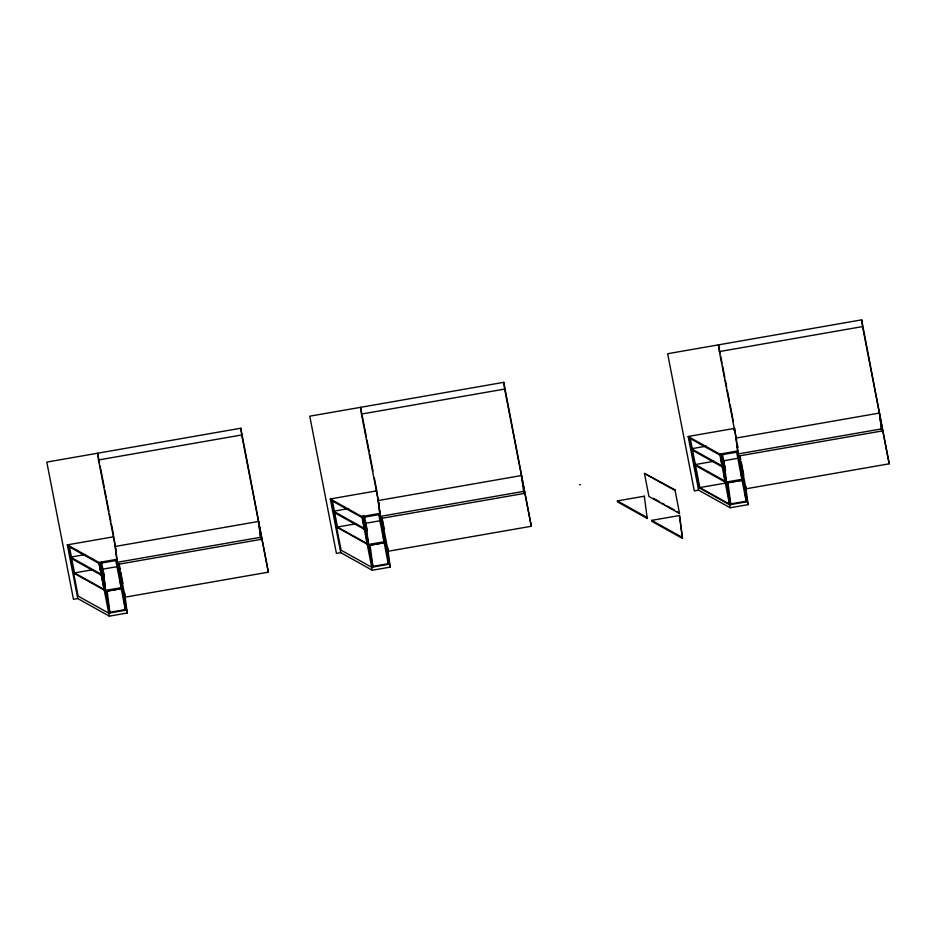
<?xml version="1.0" encoding="UTF-8"?>
<svg xmlns="http://www.w3.org/2000/svg" width="936" height="936" viewBox="0 0 936 936"><rect width="100%" height="100%" fill="white"/><g stroke="black" fill="none" stroke-linecap="round" stroke-linejoin="round"><path stroke-width="1.4" d="M118.778 564.256L125.167 597.156L268.351 572.165L240.809 428.232L46.8 462.091L73.464 599.297L77.77 598.549L109.325 616.145L127.214 613.022L124.652 593.12M381.736 518.357L388.124 551.257L531.309 526.266L503.767 382.333L309.757 416.192L336.422 553.398L340.727 552.649L372.282 570.246L390.172 567.122L387.609 547.221M739.615 455.89L746.015 488.791L889.2 463.8L861.658 319.855L667.649 353.726L694.313 490.92L698.607 490.171L730.162 507.768L748.063 504.644L745.664 486.088M115.315 546.437L258.488 521.446L260.547 537.299L117.363 562.29L115.315 546.437L98.502 459.962L241.687 434.971L240.809 428.232M380.718 518.485L523.903 493.483L523.505 491.4L380.32 516.391L378.273 500.538L361.46 414.063L504.644 389.072L503.767 382.333M736.562 440.154L719.351 351.585L862.536 326.594L861.658 319.855M77.77 598.549L67.333 544.857L113.864 536.737M340.727 552.649L330.291 498.958L376.822 490.838L374.341 478.097M698.607 490.171L688.171 436.48L734.713 428.36L737.626 450.965L748.063 504.644M69.124 545.232L68.269 545.384L78.121 596.092L108.74 613.162L125.424 610.249L124.418 602.491M332.081 499.333L331.227 499.485L341.078 550.181L371.697 567.263L388.381 564.35L387.562 558.008M689.972 436.866L689.118 437.007L698.97 487.714L729.589 504.785L746.273 501.871L745.079 492.699M378.273 500.538L521.446 475.546L523.903 493.483M85.585 554.51L70.551 557.131L101.17 574.213L100.164 566.455M348.543 508.611L333.508 511.231L364.127 528.302L363.121 520.545M706.423 446.133L691.4 448.765L722.019 465.835L720.825 456.663M67.333 544.857L98.888 562.454L116.778 559.33L114.04 538.083M330.291 498.958L361.846 516.555L379.735 513.431L376.997 492.184M688.171 436.48L719.725 454.089L737.626 450.965M100.304 563.261L115.76 560.559L115.678 559.88L125.424 610.249M378.717 514.66L363.262 517.362L372.914 567.052L370.083 545.126L385.55 542.424M721.141 454.884L736.609 452.182L736.527 451.515L746.273 501.871M881.384 428.922L738.2 453.925L736.152 438.06L879.337 413.068L881.794 431.016L738.609 456.007M117.76 564.385L260.945 539.382L258.898 523.528M92.933 569.696L73.651 573.066L104.259 590.136L103.077 580.963M355.891 523.797L336.609 527.155L367.228 544.237L366.034 535.064M579.595 484.743L580.449 484.602M644.448 473.429L674.985 489.82L679.548 513.525L648.929 496.454L644.448 473.429L675.067 490.499L674.985 489.82M713.77 461.319L695.354 464.537L725.026 481.092M116.93 566.678L102.866 569.135L105.616 590.382L121.294 587.644M379.887 520.779L365.824 523.236L368.573 544.483L384.251 541.745M737.779 458.301L723.715 460.758L726.465 482.005L742.143 479.267M644.296 496.209L647.244 518.474L617.561 501.918L617.374 500.912L644.296 496.209L644.495 497.227M122.593 588.323L107.125 591.025L109.957 612.951L100.21 562.583M698.97 487.714L725.341 483.116M742.026 480.203L727.974 482.648L730.805 504.574L721.059 454.206M105.815 591.4L121.27 588.697L121.364 589.376M368.772 545.501L384.228 542.798L384.322 543.465M726.664 483.023L742.119 480.32L742.213 480.999M125.33 609.57L108.658 612.483L108.74 613.162M388.288 563.671L371.615 566.584L371.697 567.263M730.712 503.896L746.179 501.205M651.702 520.369L679.489 515.514L682.519 538.457L651.901 521.375L651.702 520.369L682.321 537.439L682.519 538.457M689.317 438.025L719.924 455.095L719.842 454.428M691.599 449.771L722.218 466.853M695.542 465.555L725.225 482.099M729.495 504.118L699.824 487.562L692.453 449.631M653.492 498.373L659.669 501.813M662.15 503.194L664.618 504.574M667.087 505.955L674.517 510.085M676.985 511.465L679.548 513.525M617.374 500.912L647.045 517.456L647.244 518.474M333.707 512.249L364.326 529.32L364.233 528.653M367.134 543.559L337.463 527.015L334.561 512.097M70.75 558.149L101.369 575.219L101.275 574.552L104.177 589.458L74.506 572.914L71.604 557.996M862.536 326.594L889.2 463.8M720.123 353.34L718.474 344.846L719.351 351.585M720.673 356.171L722.054 363.25M722.604 366.081L724.803 377.407M725.353 380.238L726.734 387.317M727.284 390.148L729.483 401.474M730.033 404.305L733.333 421.282M740.2 456.616L740.75 459.447M741.3 462.267L743.769 474.985M737.392 444.436L737.954 447.303M733.578 429.25L733.777 430.267M722.37 453.808L723.914 461.776M724.183 463.168L725.54 470.129M719.725 454.089L730.162 507.768M690.171 437.872L692.254 448.613M504.644 389.072L531.309 526.266M361.694 412.987L360.582 407.324L361.46 414.063M362.244 415.818L366.362 437.042M366.912 439.873L369.112 451.199M369.673 454.03L372.973 471.019M382.04 517.678L384.24 528.98M379.232 505.487L378.67 502.62L379.045 505.51M379.735 513.431L390.172 567.122M378.635 513.981L388.381 564.35M364.478 516.286L367.38 531.203M362.969 515.666L372.832 566.374M361.846 516.555L372.282 570.246M334.363 511.079L332.28 500.35L331.426 500.491L362.045 517.573L361.951 516.894M241.687 434.971L268.351 572.165M260.547 537.299L260.945 539.382M99.555 463.133L97.625 453.223L98.502 459.962M100.105 465.964L104.235 487.2M104.785 490.031L106.154 497.098M106.716 499.929L108.915 511.255M109.465 514.086L110.834 521.165M111.384 523.996L113.584 535.322M119.083 563.577L120.182 569.228M120.732 572.06L122.92 583.362M115.713 548.519L116.275 551.386M116.778 559.33L127.214 613.022M101.521 562.185L104.422 577.102M101.076 573.534L98.994 562.793L99.087 563.472L68.468 546.402L69.322 546.25L71.405 556.99M98.888 562.454L109.325 616.145M879.746 415.151L881.794 431.016M740.458 467.977L740.832 470.808M741.195 473.639L741.745 477.898M741.92 479.314L742.014 479.981M737.123 444.471L737.498 447.361M724.101 463.191L725.564 474.529M725.927 477.36L726.289 480.191M728.22 494.196L728.582 497.028M728.945 499.859L729.589 504.785M723.563 469.755L723.926 472.586M724.288 475.418L724.838 479.677M679.489 515.514L682.321 537.439M382.941 533.286L384.123 542.459M379.606 509.827L379.981 512.717M119.983 579.185L121.165 588.358M103.065 570.153L104.902 584.31"/></g></svg>
